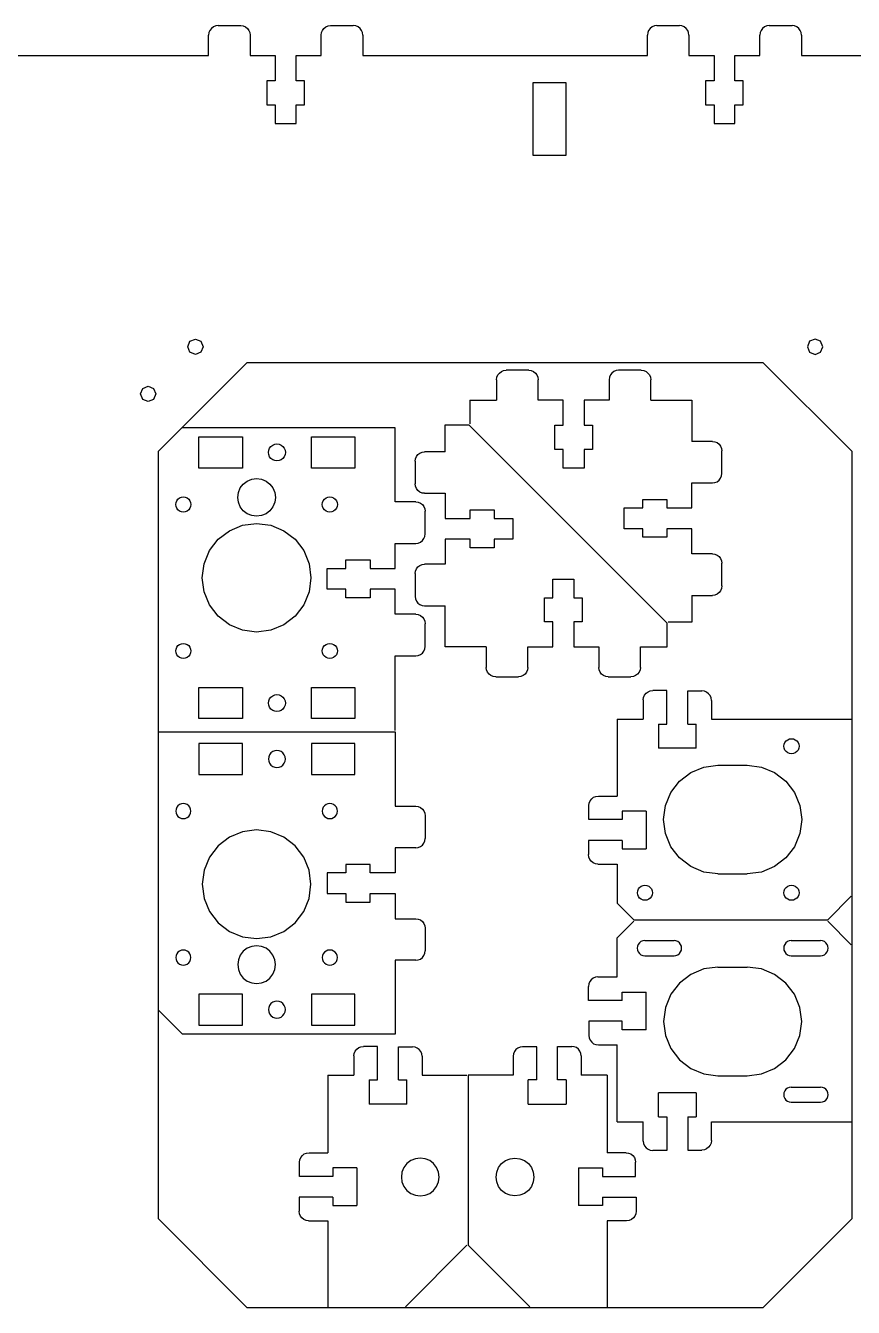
# Model space of a CAD drawing. Extents: x 5 to 605, y 13 to 442.
# Drawn here: x 180.1 to 355.1, y 170.4 to 441.7 of the extents above; entities that cross this region are included whole.
import ezdxf

# ---------------------------------------------------------------- set-up
doc = ezdxf.new("R2010")
doc.units = 0
doc.layers.add('Layer_1', color=7, linetype='CONTINUOUS')

msp = doc.modelspace()

# ---------------------------------------------------------------- linework, layer by layer
at = {"layer": 'Layer_1', "color": 7}
for points in [[(220.774232, 441.695024), (220.256608, 441.626865), (219.774234, 441.42708), (219.360016, 441.109244), (219.042178, 440.695026), (218.842392, 440.212652), (218.774236, 439.695028)], [(218.774236, 435.345024), (218.774236, 439.695028)], [(220.774232, 441.695024), (225.574239, 441.695024)], [(225.574239, 441.695024), (226.091863, 441.626865), (226.574237, 441.42708), (226.988426, 441.109244), (227.306293, 440.695026), (227.506078, 440.212652)], [(227.506078, 440.212652), (227.574235, 439.695028)], [(227.574235, 439.695028), (227.574235, 435.345024)], [(242.574233, 439.695028), (242.642334, 440.212652), (242.842175, 440.695026), (243.159986, 441.109244), (243.574231, 441.42708), (244.056577, 441.626865)], [(242.574233, 435.345024), (242.574233, 439.695028)], [(244.056577, 441.626865), (244.574229, 441.695024)], [(244.574229, 441.695024), (249.374208, 441.695024)], [(251.374233, 439.695028), (251.306076, 440.212652), (251.106263, 440.695026), (250.788424, 441.109244), (250.374206, 441.42708), (249.89186, 441.626865), (249.374208, 441.695024)], [(251.374233, 439.695028), (251.374233, 435.345024)], [(313.574204, 441.695024), (313.056552, 441.626865), (312.574178, 441.42708), (312.159989, 441.109244), (311.84215, 440.695026), (311.642337, 440.212652), (311.57418, 439.695028)], [(311.57418, 435.345024), (311.57418, 439.695028)], [(313.574204, 441.695024), (318.374183, 441.695024)], [(320.374179, 439.695028), (320.306051, 440.212652), (320.106238, 440.695026), (319.788399, 441.109244), (319.374181, 441.42708), (318.891835, 441.626865), (318.374183, 441.695024)], [(320.374179, 439.695028), (320.374179, 435.345024)], [(337.374174, 441.695024), (336.85655, 441.626865), (336.374176, 441.42708), (335.959958, 441.109244), (335.642119, 440.695026), (335.442334, 440.212652), (335.374178, 439.695028)], [(335.374178, 435.345024), (335.374178, 439.695028)], [(337.374174, 441.695024), (342.174181, 441.695024)], [(344.174177, 439.695028), (344.10602, 440.212652), (343.906235, 440.695026), (343.588396, 441.109244), (343.174179, 441.42708), (342.691805, 441.626865), (342.174181, 441.695024)], [(344.174177, 439.695028), (344.174177, 435.345024)], [(143.074221, 435.345024), (218.774236, 435.345024)], [(227.574235, 435.345024), (232.874227, 435.345024)], [(232.874227, 435.345024), (232.874227, 430.045032)], [(237.274241, 435.345024), (242.574233, 435.345024)], [(237.274241, 430.045032), (237.274241, 435.345024)], [(251.374233, 435.345024), (311.57418, 435.345024)], [(320.374179, 435.345024), (325.674172, 435.345024)], [(325.674172, 435.345024), (325.674172, 430.045032)], [(330.074185, 430.045032), (330.074185, 435.345024)], [(330.074185, 435.345024), (335.374178, 435.345024)], [(344.174177, 435.345024), (419.874164, 435.345024)], [(231.074214, 430.045032), (231.074214, 424.94502)], [(232.874227, 430.045032), (231.074214, 430.045032)], [(239.074226, 430.045032), (237.274241, 430.045032)], [(239.074226, 424.94502), (239.074226, 430.045032)], [(294.324193, 429.645036), (294.324193, 414.245047), (287.424199, 414.245047), (287.424199, 429.645036), (294.324193, 429.645036)], [(323.874186, 430.045032), (323.874186, 424.94502)], [(325.674172, 430.045032), (323.874186, 430.045032)], [(331.87417, 430.045032), (330.074185, 430.045032)], [(331.87417, 424.94502), (331.87417, 430.045032)], [(231.074214, 424.94502), (232.874227, 424.94502)], [(232.874227, 424.94502), (232.874227, 420.99504)], [(237.274241, 420.99504), (237.274241, 424.94502)], [(237.274241, 424.94502), (239.074226, 424.94502)], [(323.874186, 424.94502), (325.674172, 424.94502)], [(325.674172, 424.94502), (325.674172, 420.99504)], [(330.074185, 420.99504), (330.074185, 424.94502)], [(330.074185, 424.94502), (331.87417, 424.94502)], [(232.874227, 420.99504), (237.274241, 420.99504)], [(325.674172, 420.99504), (330.074185, 420.99504)], [(214.343304, 373.741021), (214.8193, 374.889016), (215.967296, 375.365012), (217.115291, 374.889016), (217.591287, 373.741021), (217.115291, 372.593025), (215.967296, 372.117029), (214.8193, 372.593025), (214.343304, 373.741021)], [(348.670987, 373.741021), (348.194991, 374.889016), (347.046996, 375.365012), (345.899001, 374.889016), (345.423005, 373.741021), (345.899001, 372.593025), (347.046996, 372.117029), (348.194991, 372.593025), (348.670987, 373.741021)], [(208.07426, 351.558242), (208.07426, 189.23193), (226.86106, 170.445131), (336.087353, 170.445131), (354.874153, 189.23193), (354.874153, 351.558242), (336.087353, 370.345041), (226.86106, 370.345041), (208.07426, 351.558242)], [(279.687873, 366.767626), (279.756004, 367.285264), (279.955816, 367.767623), (280.273656, 368.181838), (280.687873, 368.499676), (281.170218, 368.699478), (281.68787, 368.767627)], [(279.687873, 366.767626), (279.687875, 362.417628)], [(286.487851, 368.767625), (281.68787, 368.767627)], [(286.487851, 368.767625), (287.005503, 368.699476), (287.487849, 368.499674), (287.902064, 368.181838), (288.219903, 367.767623), (288.419716, 367.285264), (288.487846, 366.767626)], [(288.487844, 362.417628), (288.487846, 366.767626)], [(303.556001, 367.285264), (303.487843, 366.767626)], [(303.487843, 366.767626), (303.487845, 362.417628)], [(305.48784, 368.767627), (304.970216, 368.699478), (304.487843, 368.499676), (304.073625, 368.181838), (303.755814, 367.767623), (303.556001, 367.285264)], [(310.287849, 368.767625), (305.48784, 368.767627)], [(310.287849, 368.767625), (310.805501, 368.699476), (311.287846, 368.499674), (311.702061, 368.181838), (312.019901, 367.767623), (312.219685, 367.285264), (312.287844, 366.767626)], [(312.287842, 362.417628), (312.287844, 366.767626)], [(204.343304, 363.741021), (204.8193, 364.889016), (205.967296, 365.365012), (207.115291, 364.889016), (207.591287, 363.741021), (207.115291, 362.593026), (205.967296, 362.11703), (204.8193, 362.593026), (204.343304, 363.741021)], [(273.994888, 362.417628), (273.994888, 357.413629)], [(273.994888, 362.417628), (279.687875, 362.417628)], [(293.787867, 362.417628), (288.487844, 362.417628)], [(293.787865, 357.11763), (293.787867, 362.417628)], [(298.187852, 362.41763), (298.187852, 357.11763)], [(303.487845, 362.417628), (298.187852, 362.41763)], [(312.287842, 362.417628), (320.98785, 362.417628)], [(320.98785, 362.417628), (320.98785, 353.717631)], [(258.215215, 356.555201), (213.21522, 356.555201)], [(258.215215, 340.930216), (258.215215, 356.555201)], [(268.791639, 357.214353), (273.792899, 357.214353)], [(268.791639, 351.517235), (268.791639, 357.214353)], [(315.784573, 315.221254), (273.792985, 357.214439)], [(291.987853, 357.117628), (293.787865, 357.11763)], [(291.987853, 352.017633), (291.987853, 357.117628)], [(298.187852, 357.11763), (299.987866, 357.11763)], [(299.987866, 357.11763), (299.987866, 352.017631)], [(225.91522, 348.075213), (216.715227, 348.075213), (216.715227, 354.675214)], [(216.715227, 354.675214), (225.91522, 354.675214), (225.91522, 348.075213)], [(231.654886, 352.276077), (231.941201, 352.649223)], [(231.941201, 352.649223), (232.314355, 352.935554)], [(232.314355, 352.935554), (232.748892, 353.115547)], [(232.748892, 353.115547), (233.215236, 353.176939)], [(233.215236, 353.176939), (233.681552, 353.115547)], [(233.681552, 353.115547), (234.11609, 352.935554)], [(234.11609, 352.935554), (234.489244, 352.649223)], [(234.489244, 352.649223), (234.775558, 352.276077)], [(240.515225, 354.675214), (249.715218, 354.675214), (249.715218, 348.075213), (240.515225, 348.075213), (240.515225, 354.675214)], [(325.337856, 353.71763), (320.98785, 353.717631)], [(325.337856, 353.71763), (325.855479, 353.649478), (326.337855, 353.449681), (326.752071, 353.131841), (327.06991, 352.717629), (327.269695, 352.235266), (327.337852, 351.717629)], [(232.314355, 349.814871), (231.941201, 350.101202), (231.654886, 350.474348), (231.474885, 350.908894), (231.413502, 351.375215), (231.474885, 351.841534)], [(231.474885, 351.841534), (231.654886, 352.276077)], [(234.775558, 352.276077), (234.95556, 351.841534), (235.016943, 351.375215), (234.95556, 350.908894), (234.775558, 350.474348), (234.489244, 350.101202), (234.11609, 349.814871)], [(262.441638, 349.517234), (262.509796, 350.034872), (262.709581, 350.517231), (263.02742, 350.931447), (263.441636, 351.249286), (263.924011, 351.449086), (264.441635, 351.517235)], [(268.791639, 351.517235), (264.441635, 351.517235)], [(293.787865, 352.017631), (291.987853, 352.017633)], [(293.787867, 348.067629), (293.787865, 352.017631)], [(298.187852, 352.017631), (298.187852, 348.067631)], [(299.987866, 352.017631), (298.187852, 352.017631)], [(327.337853, 346.917633), (327.337852, 351.717629)], [(232.748892, 349.634878), (232.314355, 349.814871)], [(233.681552, 349.634878), (233.215236, 349.573489), (232.748892, 349.634878)], [(234.11609, 349.814871), (233.681552, 349.634878)], [(262.441638, 349.517234), (262.441638, 344.717239)], [(298.187852, 348.067631), (293.787867, 348.067629)], [(225.451134, 343.855215), (226.086811, 344.683642)], [(226.086811, 344.683642), (226.915218, 345.319316)], [(226.915218, 345.319316), (227.879966, 345.718915)], [(227.879966, 345.718915), (228.915214, 345.855214)], [(228.915214, 345.855214), (229.950518, 345.718915)], [(229.950518, 345.718915), (230.915238, 345.319316)], [(230.915238, 345.319316), (231.743645, 344.683642)], [(231.743645, 344.683642), (232.379322, 343.855215)], [(264.441635, 342.717238), (263.924011, 342.785386), (263.441636, 342.985187), (263.02742, 343.303026), (262.709581, 343.717238), (262.509796, 344.199601), (262.441638, 344.717239)], [(320.987851, 344.917633), (325.337856, 344.917633)], [(320.987853, 339.617637), (320.987851, 344.917633)], [(325.337856, 344.917633), (325.855479, 344.985782), (326.337854, 345.185584), (326.752072, 345.50342), (327.069911, 345.917635), (327.269696, 346.399998)], [(327.269696, 346.399998), (327.337853, 346.917633)], [(212.615244, 341.740857), (213.001126, 341.900699)], [(213.001126, 341.900699), (213.415231, 341.955216)], [(213.415231, 341.955216), (213.829336, 341.900699)], [(213.829336, 341.900699), (214.215218, 341.740857)], [(224.915222, 341.855216), (225.051535, 342.890492)], [(225.051535, 340.819935), (224.915222, 341.855216)], [(225.051535, 342.890492), (225.451134, 343.855215)], [(232.379322, 343.855215), (232.778921, 342.890492), (232.915234, 341.855216), (232.778921, 340.819935)], [(243.615238, 341.740857), (244.001121, 341.900699)], [(244.001121, 341.900699), (244.415225, 341.955216)], [(244.415225, 341.955216), (244.82933, 341.900699)], [(244.82933, 341.900699), (245.215212, 341.740857)], [(264.441635, 342.717238), (268.791639, 342.717238)], [(268.791639, 342.717238), (268.791639, 337.417243)], [(211.815228, 340.355214), (211.869754, 340.769324)], [(211.869754, 339.941106), (211.815228, 340.355214)], [(211.869754, 340.769324), (212.029604, 341.155215)], [(212.029604, 339.555215), (211.869754, 339.941106)], [(212.029604, 341.155215), (212.283858, 341.486586)], [(212.283858, 339.223844), (212.029604, 339.555215)], [(212.283858, 341.486586), (212.615244, 341.740857)], [(213.829336, 338.809731), (213.415231, 338.755217), (213.001126, 338.809731), (212.615244, 338.969576), (212.283858, 339.223844)], [(214.215218, 341.740857), (214.546603, 341.486586)], [(214.960708, 339.941106), (214.800886, 339.555215), (214.546603, 339.223844), (214.215218, 338.969576)], [(214.546603, 341.486586), (214.800886, 341.155215)], [(214.800886, 341.155215), (214.960708, 340.769324)], [(214.960708, 340.769324), (215.015233, 340.355214)], [(215.015233, 340.355214), (214.960708, 339.941106)], [(226.086811, 339.026788), (225.451134, 339.855212), (225.051535, 340.819935)], [(232.379322, 339.855212), (231.743645, 339.026788)], [(232.778921, 340.819935), (232.379322, 339.855212)], [(242.815223, 340.355214), (242.869748, 340.769324), (243.029571, 341.155215)], [(242.869748, 339.941106), (242.815223, 340.355214)], [(243.029571, 339.555215), (242.869748, 339.941106)], [(243.029571, 341.155215), (243.283853, 341.486586)], [(243.283853, 339.223844), (243.029571, 339.555215)], [(243.283853, 341.486586), (243.615238, 341.740857)], [(244.001121, 338.809731), (243.615238, 338.969576), (243.283853, 339.223844)], [(245.215212, 341.740857), (245.546598, 341.486586), (245.800852, 341.155215)], [(245.546598, 339.223844), (245.215212, 338.969576)], [(245.800852, 339.555215), (245.546598, 339.223844)], [(245.800852, 341.155215), (245.960702, 340.769324)], [(245.960702, 339.941106), (245.800852, 339.555215)], [(245.960702, 340.769324), (246.015228, 340.355214)], [(246.015228, 340.355214), (245.960702, 339.941106)], [(262.565219, 340.930216), (258.215215, 340.930216)], [(262.565219, 340.930216), (263.082842, 340.862068), (263.565217, 340.662266), (263.979434, 340.34443), (264.297273, 339.930218), (264.497058, 339.447855), (264.565215, 338.930217)], [(274.091633, 337.417245), (274.091633, 339.217243)], [(274.091633, 339.217243), (279.19164, 339.217243)], [(279.19164, 339.217243), (279.19164, 337.417245)], [(306.637868, 339.617635), (310.587851, 339.617636)], [(306.637868, 335.217633), (306.637868, 339.617635)], [(310.587851, 341.417634), (315.687861, 341.417636)], [(310.587851, 339.617636), (310.587851, 341.417634)], [(315.687861, 341.417636), (315.687859, 339.617635)], [(315.687859, 339.617635), (320.987853, 339.617637)], [(214.215218, 338.969576), (213.829336, 338.809731)], [(225.938814, 335.963362), (228.915214, 336.355216)], [(226.915218, 338.391111), (226.086811, 339.026788)], [(227.879966, 337.991512), (226.915218, 338.391111)], [(228.915214, 337.855216), (227.879966, 337.991512)], [(229.950518, 337.991512), (228.915214, 337.855216)], [(228.915214, 336.355216), (231.891642, 335.963362)], [(230.915238, 338.391111), (229.950518, 337.991512)], [(231.743645, 339.026788), (230.915238, 338.391111)], [(244.415225, 338.755217), (244.001121, 338.809731)], [(244.82933, 338.809731), (244.415225, 338.755217)], [(245.215212, 338.969576), (244.82933, 338.809731)], [(264.565215, 334.130221), (264.565215, 338.930217)], [(268.791639, 337.417243), (274.091633, 337.417245)], [(283.141623, 337.417245), (283.141623, 333.017242), (279.19164, 333.017242)], [(279.19164, 337.417245), (283.141623, 337.417245)], [(220.783489, 332.986942), (223.165218, 334.814508)], [(223.165218, 334.814508), (225.938814, 335.963362)], [(231.891642, 335.963362), (234.665238, 334.814508)], [(234.665238, 334.814508), (237.046968, 332.986942)], [(264.497058, 333.612583), (264.565215, 334.130221)], [(310.587851, 335.217634), (306.637868, 335.217633)], [(310.587851, 333.417635), (310.587851, 335.217634)], [(320.987853, 335.217634), (315.687859, 335.217633)], [(315.687859, 335.217633), (315.687859, 333.417634)], [(320.987851, 329.91764), (320.987853, 335.217634)], [(218.95593, 330.605215), (220.783489, 332.986942)], [(237.046968, 332.986942), (238.874526, 330.605215)], [(258.215215, 332.130222), (262.565219, 332.130222)], [(258.215215, 326.830222), (258.215215, 332.130222)], [(262.565219, 332.130222), (263.082842, 332.198368), (263.565217, 332.398167), (263.979434, 332.716008), (264.297273, 333.130223), (264.497058, 333.612583)], [(274.091633, 333.017242), (268.791639, 333.01724)], [(268.791639, 333.01724), (268.791639, 327.717237)], [(274.091631, 331.217242), (274.091633, 333.017242)], [(279.191642, 331.217242), (274.091631, 331.217242)], [(279.19164, 333.017242), (279.191642, 331.217242)], [(315.687859, 333.417634), (310.587851, 333.417635)], [(217.807088, 327.831639), (218.95593, 330.605215)], [(238.874526, 330.605215), (240.023368, 327.831639)], [(247.815213, 326.830222), (247.815213, 328.630221)], [(247.815213, 328.630221), (252.915222, 328.630221)], [(252.915222, 328.630221), (252.915222, 326.830222)], [(325.337855, 329.91764), (320.987851, 329.91764)], [(325.337855, 329.91764), (325.855479, 329.849492), (326.337855, 329.649692), (326.752071, 329.331855), (327.06991, 328.91764), (327.269695, 328.435277), (327.337852, 327.91764)], [(217.415223, 324.855222), (217.807088, 327.831639)], [(240.023368, 327.831639), (240.415233, 324.855222)], [(243.865231, 322.430219), (243.865231, 326.830222), (247.815213, 326.830222)], [(252.915222, 326.830222), (258.215215, 326.830222)], [(262.441638, 325.71724), (262.509796, 326.234894), (262.709581, 326.717238), (263.02742, 327.131457), (263.441638, 327.449294), (263.924011, 327.649109), (264.441635, 327.717237)], [(262.441638, 325.71724), (262.441638, 320.917261)], [(268.791639, 327.717237), (264.441635, 327.717237)], [(327.337851, 323.117638), (327.337852, 327.91764)], [(223.165218, 314.895933), (220.783489, 316.723494), (218.95593, 319.105221), (217.807088, 321.878802), (217.415223, 324.855222)], [(240.415233, 324.855222), (240.023368, 321.878802)], [(291.591611, 324.567243), (295.991623, 324.567241)], [(291.591611, 320.61726), (291.591611, 324.567243)], [(295.991623, 324.567241), (295.991625, 320.61726)], [(327.337851, 323.117638), (327.269695, 322.600014), (327.069911, 322.117641), (326.752071, 321.703423), (326.337855, 321.385585), (325.85548, 321.185799), (325.337856, 321.117643)], [(240.023368, 321.878802), (238.874526, 319.105221)], [(247.815213, 322.430219), (243.865231, 322.430219)], [(247.815213, 320.63022), (247.815213, 322.430219)], [(252.915222, 320.63022), (247.815213, 320.63022)], [(258.215215, 322.430219), (252.915222, 322.430219)], [(252.915222, 322.430219), (252.915222, 320.63022)], [(258.215215, 317.130227), (258.215215, 322.430219)], [(262.441638, 320.917261), (262.509794, 320.399609), (262.709581, 319.917236), (263.027418, 319.503047), (263.441638, 319.185207), (263.924011, 318.985393)], [(289.791625, 320.617259), (291.591639, 320.61726)], [(289.791626, 315.517251), (289.791625, 320.617259)], [(295.991625, 320.61726), (297.791637, 320.617258)], [(297.791637, 320.617258), (297.791638, 315.51725)], [(320.987852, 321.117643), (320.987853, 315.420536)], [(320.987852, 321.117643), (325.337856, 321.117643)], [(238.874526, 319.105221), (237.046968, 316.723494)], [(263.924011, 318.985393), (264.441635, 318.917237)], [(264.441635, 318.917237), (268.791639, 318.917237)], [(268.791639, 310.217256), (268.791639, 318.917237)], [(225.938814, 313.747074), (223.165218, 314.895933)], [(234.665238, 314.895933), (231.891642, 313.747074)], [(237.046968, 316.723494), (234.665238, 314.895933)], [(262.565219, 317.130227), (258.215215, 317.130227)], [(262.565219, 317.130227), (263.082842, 317.062076), (263.565217, 316.862277), (263.979434, 316.544441), (264.297273, 316.130229), (264.497058, 315.647866), (264.565215, 315.130228)], [(264.565215, 310.330232), (264.565215, 315.130228)], [(291.59161, 315.517249), (289.791626, 315.517251)], [(291.59161, 310.217257), (291.59161, 315.517249)], [(297.791638, 315.51725), (295.991624, 315.517249)], [(295.991624, 315.517249), (295.991624, 310.217258)], [(315.784575, 310.217258), (315.784573, 315.221254)], [(320.987853, 315.420536), (315.986564, 315.420536)], [(228.915214, 313.355225), (225.938814, 313.747074)], [(231.891642, 313.747074), (228.915214, 313.355225)], [(211.815228, 309.355225), (211.869754, 309.769335)], [(211.869754, 308.941112), (211.815228, 309.355225)], [(211.869754, 309.769335), (212.029604, 310.155226)], [(212.029604, 310.155226), (212.283858, 310.486592)], [(212.283858, 310.486592), (212.615244, 310.740865)], [(212.615244, 310.740865), (213.001126, 310.900705)], [(213.001126, 310.900705), (213.415231, 310.955222), (213.829336, 310.900705), (214.215218, 310.740865)], [(214.215218, 310.740865), (214.546603, 310.486592)], [(214.546603, 310.486592), (214.800886, 310.155226)], [(214.800886, 310.155226), (214.960708, 309.769335)], [(214.960708, 309.769335), (215.015233, 309.355225)], [(215.015233, 309.355225), (214.960708, 308.941112)], [(242.815223, 309.355225), (242.869748, 309.769335)], [(242.869748, 308.941112), (242.815223, 309.355225)], [(242.869748, 309.769335), (243.029571, 310.155226)], [(243.029571, 310.155226), (243.283853, 310.486592)], [(243.283853, 310.486592), (243.615238, 310.740865)], [(243.615238, 310.740865), (244.001121, 310.900705)], [(244.001121, 310.900705), (244.415225, 310.955222)], [(244.415225, 310.955222), (244.82933, 310.900705)], [(244.82933, 310.900705), (245.215212, 310.740865), (245.546598, 310.486592)], [(245.546598, 310.486592), (245.800852, 310.155226)], [(245.800852, 310.155226), (245.960702, 309.769335)], [(245.960702, 309.769335), (246.015228, 309.355225)], [(246.015228, 309.355225), (245.960702, 308.941112)], [(262.565219, 308.330227), (263.082842, 308.398381), (263.565217, 308.598178), (263.979434, 308.916019), (264.297273, 309.330231), (264.497058, 309.812594)], [(264.497058, 309.812594), (264.565215, 310.330232)], [(277.491647, 310.217256), (268.791639, 310.217256)], [(277.491647, 310.217256), (277.491647, 305.867253)], [(286.291618, 310.217258), (291.591638, 310.217257)], [(286.291618, 305.867254), (286.291618, 310.217258)], [(295.991624, 310.217258), (301.291616, 310.217257)], [(301.291616, 310.217257), (301.291616, 305.867253)], [(310.091616, 305.867254), (310.091616, 310.217258)], [(310.091616, 310.217258), (315.784575, 310.217258)], [(212.029604, 308.555226), (211.869754, 308.941112)], [(212.615244, 307.969584), (212.283858, 308.223855), (212.029604, 308.555226)], [(213.001126, 307.809745), (212.615244, 307.969584)], [(213.415231, 307.755222), (213.001126, 307.809745)], [(213.829336, 307.809745), (213.415231, 307.755222)], [(214.215218, 307.969584), (213.829336, 307.809745)], [(214.546603, 308.223855), (214.215218, 307.969584)], [(214.800886, 308.555226), (214.546603, 308.223855)], [(214.960708, 308.941112), (214.800886, 308.555226)], [(243.029571, 308.555226), (242.869748, 308.941112)], [(243.615238, 307.969584), (243.283853, 308.223855), (243.029571, 308.555226)], [(244.001121, 307.809745), (243.615238, 307.969584)], [(244.415225, 307.755222), (244.001121, 307.809745)], [(245.215212, 307.969584), (244.82933, 307.809745), (244.415225, 307.755222)], [(245.546598, 308.223855), (245.215212, 307.969584)], [(245.800852, 308.555226), (245.546598, 308.223855)], [(245.960702, 308.941112), (245.800852, 308.555226)], [(258.215215, 308.330227), (262.565219, 308.330227)], [(258.215215, 292.555235), (258.215215, 308.330227)], [(279.491643, 303.867257), (278.97399, 303.935413), (278.491645, 304.1352), (278.077427, 304.453038), (277.759589, 304.867256), (277.559775, 305.349601), (277.491647, 305.867253)], [(279.491643, 303.867257), (284.291621, 303.867257)], [(286.291618, 305.867254), (286.22349, 305.349602), (286.023676, 304.867255), (285.705839, 304.453039), (285.29162, 304.135199), (284.809275, 303.935415), (284.291621, 303.867257)], [(303.29164, 303.867257), (302.773988, 303.935413), (302.291615, 304.1352), (301.877397, 304.453038), (301.559587, 304.867256), (301.359772, 305.349601), (301.291616, 305.867253)], [(303.29164, 303.867257), (308.091619, 303.867257)], [(310.091616, 305.867254), (310.023459, 305.349602), (309.823674, 304.867255), (309.505836, 304.453039), (309.091617, 304.135199), (308.609243, 303.935413), (308.091619, 303.867257)], [(225.91522, 295.035232), (216.715227, 295.035232), (216.715227, 301.635225), (225.91522, 301.635225), (225.91522, 295.035232)], [(240.515225, 295.035232), (240.515225, 301.635225)], [(240.515225, 301.635225), (249.715218, 301.635225), (249.715218, 295.035232)], [(231.413502, 298.335226), (231.474885, 298.80155)], [(231.474885, 298.80155), (231.654886, 299.236088)], [(231.654886, 299.236088), (231.941201, 299.609242)], [(231.941201, 299.609242), (232.314355, 299.895565)], [(232.314355, 299.895565), (232.748892, 300.075558)], [(232.748892, 300.075558), (233.215236, 300.136952)], [(233.215236, 300.136952), (233.681552, 300.075558)], [(233.681552, 300.075558), (234.11609, 299.895565)], [(234.11609, 299.895565), (234.489244, 299.609242)], [(234.489244, 299.609242), (234.775558, 299.236088)], [(234.775558, 299.236088), (234.95556, 298.80155)], [(234.95556, 298.80155), (235.016943, 298.335226)], [(310.715251, 298.999602), (310.783407, 299.517226), (310.983193, 299.9996), (311.301031, 300.413818), (311.715249, 300.731657), (312.197623, 300.931442), (312.715247, 300.999598)], [(310.715251, 298.999602), (310.715251, 294.899591)], [(315.715241, 300.999598), (312.715247, 300.999598)], [(315.715241, 293.899593), (315.715241, 300.999598)], [(320.115255, 293.899593), (320.115255, 300.899607), (323.115249, 300.899607)], [(325.115245, 298.899611), (325.047088, 299.417235), (324.847303, 299.899609), (324.529464, 300.313827), (324.115247, 300.631665), (323.632872, 300.83145), (323.115249, 300.899607)], [(325.115245, 298.899611), (325.115245, 294.899591)], [(231.474885, 297.868904), (231.413502, 298.335226)], [(231.654886, 297.434367), (231.474885, 297.868904)], [(231.941201, 297.061212), (231.654886, 297.434367)], [(232.748892, 296.594896), (232.314355, 296.774889), (231.941201, 297.061212)], [(233.215236, 296.533499), (232.748892, 296.594896)], [(233.681552, 296.594896), (233.215236, 296.533499)], [(234.11609, 296.774889), (233.681552, 296.594896)], [(234.489244, 297.061212), (234.11609, 296.774889)], [(234.775558, 297.434367), (234.489244, 297.061212)], [(234.95556, 297.868904), (234.775558, 297.434367)], [(235.016943, 298.335226), (234.95556, 297.868904)], [(249.715218, 295.035232), (240.515225, 295.035232)], [(305.215248, 294.899591), (310.715251, 294.899591)], [(305.215248, 294.899591), (305.215248, 278.659621)], [(313.915256, 293.899593), (313.915256, 288.799611)], [(313.915256, 293.899593), (315.715241, 293.899593)], [(320.115255, 293.899593), (321.91524, 293.899593)], [(321.91524, 288.799611), (321.91524, 293.899593)], [(325.115245, 294.899591), (354.715247, 294.899591)], [(208.21523, 292.273213), (258.215215, 292.273185)], [(258.215215, 292.273185), (258.215215, 276.498202)], [(342.48366, 290.733393), (342.869543, 290.573542), (343.200928, 290.319288), (343.455182, 289.987903), (343.615033, 289.60202), (343.669558, 289.187915), (343.615033, 288.773811), (343.455182, 288.387928), (343.200928, 288.056543), (342.869543, 287.802261), (342.48366, 287.642438), (342.069555, 287.587913), (341.655451, 287.642438), (341.26954, 287.802261), (340.938183, 288.056543), (340.683901, 288.387928), (340.524078, 288.773811), (340.469553, 289.187915), (340.524078, 289.60202), (340.683901, 289.987903), (340.938183, 290.319288), (341.26954, 290.573542), (341.655451, 290.733393), (342.069555, 290.787918), (342.48366, 290.733393)], [(225.91522, 289.793197), (216.715227, 289.793197), (216.715227, 283.19321), (225.91522, 283.19321), (225.91522, 289.793197)], [(234.11609, 284.932865), (234.489244, 285.219193), (234.775558, 285.592342), (234.95556, 286.026885), (235.016943, 286.493206), (234.95556, 286.959525), (234.775558, 287.394068), (234.489244, 287.767217), (234.11609, 288.053545), (233.681552, 288.233538), (233.215236, 288.29493), (232.748892, 288.233538), (232.314355, 288.053545), (231.941201, 287.767217), (231.654886, 287.394068), (231.474885, 286.959525), (231.413502, 286.493206), (231.474885, 286.026885), (231.654886, 285.592342), (231.941201, 285.219193), (232.314355, 284.932865), (232.748892, 284.752872), (233.215236, 284.69148), (233.681552, 284.752872), (234.11609, 284.932865)], [(249.715218, 283.19321), (249.715218, 289.793197), (240.515225, 289.793197), (240.515225, 283.19321), (249.715218, 283.19321)], [(321.91524, 288.799611), (313.915256, 288.799611)], [(323.538836, 284.787738), (326.515236, 285.179603)], [(326.515236, 285.179603), (332.715235, 285.179603)], [(332.715235, 285.179603), (335.691663, 284.787738)], [(318.383511, 281.811338), (320.765241, 283.638896)], [(320.765241, 283.638896), (323.538836, 284.787738)], [(335.691663, 284.787738), (338.465231, 283.638896)], [(338.465231, 283.638896), (340.84696, 281.811338)], [(315.407111, 276.656013), (316.555953, 279.429608)], [(316.555953, 279.429608), (318.383511, 281.811338)], [(340.84696, 281.811338), (342.674519, 279.429608)], [(342.674519, 279.429608), (343.823389, 276.656013)], [(214.960708, 275.887318), (214.800886, 276.273206), (214.546603, 276.604577), (214.215218, 276.858848), (213.829336, 277.01869), (213.415231, 277.073207), (213.001126, 277.01869), (212.615244, 276.858848), (212.283858, 276.604577), (212.029604, 276.273206), (211.869754, 275.887318), (211.815228, 275.473207), (211.869754, 275.059097), (212.029604, 274.673206), (212.283858, 274.341838), (212.615244, 274.087567), (213.001126, 273.927725), (213.415231, 273.873208), (213.829336, 273.927725), (214.215218, 274.087567), (214.546603, 274.341838), (214.800886, 274.673206), (214.960708, 275.059097), (215.015233, 275.473207)], [(245.215212, 274.087567), (245.546598, 274.341838), (245.800852, 274.673206), (245.960702, 275.059097), (246.015228, 275.473207), (245.960702, 275.887318), (245.800852, 276.273206), (245.546598, 276.604577), (245.215212, 276.858848), (244.82933, 277.01869), (244.415225, 277.073207), (244.001121, 277.01869), (243.61521, 276.858848), (243.283853, 276.604577), (243.029571, 276.273206), (242.869748, 275.887318), (242.815223, 275.473207), (242.869748, 275.059097), (243.029571, 274.673206), (243.283853, 274.341838), (243.61521, 274.087567), (244.001121, 273.927725), (244.415225, 273.873208), (244.82933, 273.927725), (245.215212, 274.087567)], [(299.21526, 276.659625), (299.283388, 277.177249), (299.483201, 277.659623), (299.80104, 278.073812), (300.215258, 278.391679), (300.697604, 278.591464)], [(300.697604, 278.591464), (301.215256, 278.659621)], [(301.215256, 278.659621), (305.215248, 278.659621)], [(215.015233, 275.473207), (214.960708, 275.887318)], [(258.215215, 276.498202), (262.565219, 276.498202)], [(262.565219, 276.498202), (263.082842, 276.430051), (263.565217, 276.230252), (263.979434, 275.912413), (264.297273, 275.498201), (264.497058, 275.015838)], [(264.497058, 275.015838), (264.565215, 274.4982)], [(264.565215, 274.4982), (264.565215, 269.698204)], [(299.21526, 273.659603), (299.21526, 276.659625)], [(311.315255, 275.459616), (306.215246, 275.459616)], [(306.215246, 275.459616), (306.215246, 273.659603)], [(311.315255, 275.459616), (311.315255, 267.459604)], [(315.015245, 273.679612), (315.407111, 276.656013)], [(343.823389, 276.656013), (344.215226, 273.679612)], [(228.915214, 248.473216), (231.891642, 248.865068), (234.665238, 250.013924), (237.046939, 251.841488), (238.874526, 254.223215), (240.023368, 256.996793), (240.415233, 259.973213), (240.023368, 262.94963), (238.874526, 265.723211), (237.046939, 268.104938), (234.665238, 269.932502), (231.891642, 271.081356), (228.915214, 271.473207), (225.938814, 271.081356), (223.165218, 269.932502), (220.783489, 268.104938), (218.95593, 265.723211), (217.807088, 262.94963), (217.415223, 259.973213), (217.807088, 256.996793), (218.95593, 254.223215), (220.783489, 251.841488), (223.165218, 250.013924), (225.938814, 248.865068)], [(306.215246, 273.659603), (299.21526, 273.659603)], [(315.407111, 270.703184), (315.015245, 273.679612)], [(344.215226, 273.679612), (343.823389, 270.703184)], [(262.565219, 267.698205), (263.082842, 267.766354), (263.565217, 267.966153), (263.979434, 268.283991), (264.297273, 268.698206), (264.497058, 269.180566), (264.565215, 269.698204)], [(299.11524, 269.259617), (299.11524, 266.259623)], [(306.215246, 269.259617), (299.11524, 269.259617)], [(306.215246, 269.259617), (306.215246, 267.459604)], [(316.555953, 267.929617), (315.407111, 270.703184)], [(343.823389, 270.703184), (342.674519, 267.929617)], [(258.215215, 267.698205), (258.215215, 262.398213)], [(262.565219, 267.698205), (258.215215, 267.698205)], [(301.115236, 264.259627), (300.597612, 264.327756), (300.115238, 264.527569), (299.701049, 264.845408), (299.38321, 265.259625), (299.183397, 265.741971), (299.11524, 266.259623)], [(306.215246, 267.459604), (311.315255, 267.459604)], [(318.383511, 265.547887), (316.555953, 267.929617)], [(342.674519, 267.929617), (340.84696, 265.547887)], [(247.815213, 264.198212), (247.815213, 262.398213)], [(252.915222, 264.198212), (247.815213, 264.198212)], [(252.915222, 262.398213), (252.915222, 264.198212)], [(301.115236, 264.259627), (305.215248, 264.259627)], [(305.215248, 264.259627), (305.215248, 255.959613)], [(320.765241, 263.720329), (318.383511, 265.547887)], [(323.538836, 262.571459), (320.765241, 263.720329)], [(338.465231, 263.720329), (335.691663, 262.571459)], [(340.84696, 265.547887), (338.465231, 263.720329)], [(243.865231, 262.398213), (243.865231, 257.998208)], [(247.815213, 262.398213), (243.865231, 262.398213)], [(258.215215, 262.398213), (252.915222, 262.398213)], [(326.515236, 262.179621), (323.538836, 262.571459)], [(326.515236, 262.179621), (332.715235, 262.179621)], [(335.691663, 262.571459), (332.715235, 262.179621)], [(243.865231, 257.998208), (247.815213, 257.998208)], [(247.815213, 257.998208), (247.815213, 256.198211)], [(252.915222, 257.998208), (258.215215, 257.998208)], [(252.915222, 256.198211), (252.915222, 257.998208)], [(258.215215, 257.998208), (258.215215, 252.69821)], [(312.455187, 257.387934), (312.200933, 257.056549), (311.869548, 256.802295), (311.483666, 256.642444), (311.069561, 256.587919), (310.655456, 256.642444), (310.269546, 256.802295), (309.938189, 257.056549), (309.683906, 257.387934), (309.524084, 257.773816), (309.469559, 258.187921), (309.524084, 258.602026), (309.683906, 258.987936), (309.938189, 259.319293), (310.269546, 259.573576), (310.655456, 259.733398), (311.069561, 259.787923), (311.483666, 259.733398), (311.869548, 259.573576), (312.200933, 259.319293), (312.455187, 258.987936), (312.615038, 258.602026), (312.669563, 258.187921), (312.615038, 257.773816), (312.455187, 257.387934)], [(342.48366, 256.642444), (342.069555, 256.587919), (341.655451, 256.642444), (341.26954, 256.802295), (340.938183, 257.056549), (340.683901, 257.387934), (340.524078, 257.773816), (340.469553, 258.187921), (340.524078, 258.602026), (340.683901, 258.987936), (340.938183, 259.319293), (341.26954, 259.573576), (341.655451, 259.733398), (342.069555, 259.787923), (342.48366, 259.733398), (342.869543, 259.573576), (343.200928, 259.319293), (343.455182, 258.987936), (343.615033, 258.602026), (343.669558, 258.187921), (343.615033, 257.773816), (343.455182, 257.387934), (343.200928, 257.056549), (342.869543, 256.802295), (342.48366, 256.642444)], [(247.815213, 256.198211), (252.915222, 256.198211)], [(305.215248, 255.959613), (308.715255, 252.459606)], [(354.715247, 257.459624), (349.715229, 252.459606)], [(258.215215, 252.69821), (262.565219, 252.69821)], [(262.565219, 252.69821), (263.082842, 252.630062), (263.565217, 252.430263), (263.979434, 252.112424), (264.297273, 251.698212), (264.497058, 251.215849)], [(308.715255, 252.459606), (349.715229, 252.459606)], [(264.497058, 251.215849), (264.565215, 250.698211)], [(264.565215, 250.698211), (264.565215, 245.898215)], [(305.215248, 248.677588), (308.715255, 252.177595)], [(354.715247, 247.177577), (349.715229, 252.177595)], [(225.938814, 248.865068), (228.915214, 248.473216)], [(228.915214, 246.973216), (227.879938, 246.83692)], [(229.95049, 246.83692), (228.915214, 246.973216)], [(305.215248, 240.377574), (305.215248, 248.677588)], [(309.469776, 246.871704), (309.415251, 246.4576)], [(309.629598, 247.257587), (309.469776, 246.871704)], [(309.883881, 247.588972), (309.629598, 247.257587)], [(310.215238, 247.843226), (309.883881, 247.588972)], [(310.601148, 248.003077), (310.215238, 247.843226)], [(311.015253, 248.057574), (310.601148, 248.003077)], [(311.015253, 248.057574), (317.215252, 248.057574)], [(317.629357, 248.003077), (317.215252, 248.057574)], [(318.015239, 247.843226), (317.629357, 248.003077)], [(318.346624, 247.588972), (318.015239, 247.843226)], [(318.600878, 247.257587), (318.346624, 247.588972)], [(318.760729, 246.871704), (318.600878, 247.257587)], [(318.815254, 246.4576), (318.760729, 246.871704)], [(340.469742, 246.871704), (340.415245, 246.4576)], [(340.629593, 247.257587), (340.469742, 246.871704)], [(340.883875, 247.588972), (340.629593, 247.257587)], [(341.215232, 247.843226), (340.883875, 247.588972)], [(341.601115, 248.003077), (341.215232, 247.843226)], [(342.015247, 248.057574), (341.601115, 248.003077)], [(342.015247, 248.057574), (348.215246, 248.057574)], [(348.629351, 248.003077), (348.215246, 248.057574)], [(349.015233, 247.843226), (348.629351, 248.003077)], [(349.600873, 247.257587), (349.346619, 247.588972), (349.015233, 247.843226)], [(349.760723, 246.871704), (349.600873, 247.257587)], [(349.815221, 246.4576), (349.760723, 246.871704)], [(211.869754, 244.059108), (212.029604, 243.673217), (212.283858, 243.341846), (212.615244, 243.087578), (213.001126, 242.927736), (213.415231, 242.873219), (213.829336, 242.927736), (214.215218, 243.087578), (214.546603, 243.341846), (214.800886, 243.673217), (214.960708, 244.059108), (215.015233, 244.473216), (214.960708, 244.887326), (214.800886, 245.273217), (214.546603, 245.604588), (214.215218, 245.858856), (213.829336, 246.018699), (213.415231, 246.073218), (213.001126, 246.018699), (212.615244, 245.858856), (212.283858, 245.604588), (212.029604, 245.273217), (211.869754, 244.887326), (211.815228, 244.473216), (211.869754, 244.059108)], [(225.451134, 244.973218), (225.051507, 244.008492)], [(226.086811, 245.801644), (225.451134, 244.973218)], [(226.915218, 246.437319), (226.086811, 245.801644)], [(227.879938, 246.83692), (226.915218, 246.437319)], [(231.743645, 245.801644), (230.915238, 246.437319), (229.95049, 246.83692)], [(232.379322, 244.973218), (231.743645, 245.801644)], [(232.778921, 244.008492), (232.379322, 244.973218)], [(246.015228, 244.473216), (245.960702, 244.887326), (245.800852, 245.273217), (245.546598, 245.604588), (245.215212, 245.858856), (244.82933, 246.018699), (244.415225, 246.073218), (244.001121, 246.018699), (243.61521, 245.858856), (243.283853, 245.604588), (243.029571, 245.273217), (242.869748, 244.887326), (242.815223, 244.473216), (242.869748, 244.059108), (243.029571, 243.673217), (243.283853, 243.341846), (243.61521, 243.087578), (244.001121, 242.927736), (244.415225, 242.873219), (244.82933, 242.927736), (245.215212, 243.087578), (245.546598, 243.341846), (245.800852, 243.673217), (245.960702, 244.059108)], [(245.960702, 244.059108), (246.015228, 244.473216)], [(262.565219, 243.898216), (263.082842, 243.966364), (263.565217, 244.166164), (263.979434, 244.484002), (264.297273, 244.898217), (264.497058, 245.380577), (264.565215, 245.898215)], [(309.415251, 246.4576), (309.469776, 246.043467)], [(309.469776, 246.043467), (309.629598, 245.657584)], [(309.629598, 245.657584), (309.883881, 245.326227)], [(309.883881, 245.326227), (310.215238, 245.071945)], [(310.215238, 245.071945), (310.601148, 244.912094)], [(310.601148, 244.912094), (311.015253, 244.857597)], [(311.015253, 244.857597), (317.215252, 244.857597)], [(317.215252, 244.857597), (317.629357, 244.912094)], [(317.629357, 244.912094), (318.015239, 245.071945)], [(318.015239, 245.071945), (318.346624, 245.326227)], [(318.346624, 245.326227), (318.600878, 245.657584)], [(318.600878, 245.657584), (318.760729, 246.043467)], [(318.760729, 246.043467), (318.815254, 246.4576)], [(340.415245, 246.4576), (340.469742, 246.043467)], [(340.469742, 246.043467), (340.629593, 245.657584)], [(340.629593, 245.657584), (340.883875, 245.326227)], [(340.883875, 245.326227), (341.215232, 245.071945)], [(341.215232, 245.071945), (341.601115, 244.912094)], [(341.601115, 244.912094), (342.015247, 244.857597)], [(342.015247, 244.857597), (348.215246, 244.857597)], [(348.215246, 244.857597), (348.629351, 244.912094)], [(348.629351, 244.912094), (349.015233, 245.071945)], [(349.015233, 245.071945), (349.346619, 245.326227)], [(349.346619, 245.326227), (349.600873, 245.657584)], [(349.600873, 245.657584), (349.760723, 246.043467)], [(349.760723, 246.043467), (349.815221, 246.4576)], [(225.051507, 244.008492), (224.915222, 242.973219)], [(224.915222, 242.973219), (225.051507, 241.937943)], [(225.051507, 241.937943), (225.451134, 240.973217)], [(232.379322, 240.973217), (232.778921, 241.937943)], [(232.915234, 242.973219), (232.778921, 244.008492)], [(232.778921, 241.937943), (232.915234, 242.973219)], [(262.565219, 243.898216), (258.215215, 243.898216)], [(258.215215, 243.898216), (258.215215, 228.273229)], [(323.538836, 242.065742), (320.765241, 240.916872)], [(326.515236, 242.45758), (323.538836, 242.065742)], [(326.515236, 242.45758), (332.715235, 242.45758)], [(335.691663, 242.065742), (332.715235, 242.45758)], [(338.465231, 240.916872), (335.691663, 242.065742)], [(225.451134, 240.973217), (226.086811, 240.144791)], [(226.086811, 240.144791), (226.915218, 239.509117)], [(226.915218, 239.509117), (227.879938, 239.109515)], [(227.879938, 239.109515), (228.915214, 238.973219)], [(228.915214, 238.973219), (229.95049, 239.109515)], [(229.95049, 239.109515), (230.915238, 239.509117)], [(230.91521, 239.509117), (231.743645, 240.144791)], [(231.743645, 240.144791), (232.379322, 240.973217)], [(301.115236, 240.377574), (300.597612, 240.309445), (300.115238, 240.109632), (299.701049, 239.791793), (299.38321, 239.377576), (299.183397, 238.89523), (299.11524, 238.377578)], [(301.115236, 240.377574), (305.215248, 240.377574)], [(318.383511, 239.089314), (316.555953, 236.707584)], [(320.765241, 240.916872), (318.383511, 239.089314)], [(340.84696, 239.089314), (338.465231, 240.916872)], [(342.674519, 236.707584), (340.84696, 239.089314)], [(225.91522, 230.153221), (225.91522, 236.753222), (216.715227, 236.753222), (216.715227, 230.153221), (225.91522, 230.153221)], [(240.515225, 236.753222), (240.515225, 230.153221), (249.715218, 230.153221), (249.715218, 236.753222), (240.515225, 236.753222)], [(299.11524, 235.377584), (299.11524, 238.377578)], [(306.215246, 237.177597), (311.315255, 237.177597)], [(306.215246, 235.377584), (306.215246, 237.177597)], [(311.315255, 229.177585), (311.315255, 237.177597)], [(316.555953, 236.707584), (315.407111, 233.934017)], [(343.823389, 233.934017), (342.674519, 236.707584)], [(234.11609, 235.013559), (233.681552, 235.193555), (233.215236, 235.254947), (232.748892, 235.193555), (232.314355, 235.013559), (231.941201, 234.727234), (231.654886, 234.354085), (231.474885, 233.919542), (231.413502, 233.45322), (231.474885, 232.986899), (231.654886, 232.552359), (231.941201, 232.17921), (232.314355, 231.892881), (232.748892, 231.712889), (233.215236, 231.651497), (233.681552, 231.712889), (234.11609, 231.892881), (234.489244, 232.17921), (234.775558, 232.552359), (234.95556, 232.986899), (235.016943, 233.45322), (234.95556, 233.919542), (234.775558, 234.354085), (234.489244, 234.727234), (234.11609, 235.013559)], [(306.215246, 235.377584), (299.11524, 235.377584)], [(315.407111, 233.934017), (315.015245, 230.957588)], [(344.215226, 230.957588), (343.823389, 233.934017)], [(213.21522, 228.273229), (208.21523, 233.273227)], [(299.21526, 230.977598), (299.21526, 227.977576)], [(306.215246, 230.977598), (299.21526, 230.977598)], [(306.215246, 229.177585), (306.215246, 230.977598)], [(315.015245, 230.957588), (315.407111, 227.981188)], [(343.823389, 227.981188), (344.215226, 230.957588)], [(258.215215, 228.273229), (213.215248, 228.273229)], [(299.21526, 227.977576), (299.283388, 227.459952), (299.483201, 226.977578), (299.80104, 226.563388), (300.215258, 226.245522), (300.697604, 226.045736)], [(311.315255, 229.177585), (306.215246, 229.177585)], [(315.407111, 227.981188), (316.555953, 225.207593)], [(342.674519, 225.207593), (343.823389, 227.981188)], [(250.096802, 225.087442), (250.511019, 225.405281)], [(250.511019, 225.405281), (250.993365, 225.605066)], [(250.993365, 225.605066), (251.511017, 225.673223)], [(254.511011, 225.673223), (251.511017, 225.673223)], [(254.511011, 218.573217), (254.511011, 225.673223)], [(258.911025, 218.573217), (258.911025, 225.573203)], [(258.911025, 225.573203), (261.911019, 225.573203)], [(263.911015, 223.573207), (263.842858, 224.090859), (263.643073, 224.573205), (263.325235, 224.987423), (262.911017, 225.305262), (262.428643, 225.505075), (261.911019, 225.573203)], [(285.193001, 225.573229), (284.675349, 225.505072), (284.193005, 225.305287), (283.778785, 224.987448), (283.460946, 224.573231), (283.261133, 224.090857)], [(288.192995, 225.573229), (285.193001, 225.573229)], [(288.192995, 218.573215), (288.192995, 225.573229)], [(292.59298, 218.573215), (292.59298, 225.67322)], [(292.59298, 225.67322), (295.592974, 225.67322)], [(297.592998, 223.673224), (297.524842, 224.190876), (297.325028, 224.673222), (297.00719, 225.08744), (296.592972, 225.405278), (296.110626, 225.605063), (295.592974, 225.67322)], [(300.697604, 226.045736), (301.215256, 225.97758)], [(301.215256, 225.97758), (305.215248, 225.97758)], [(305.215248, 209.73761), (305.215248, 225.97758)], [(316.555953, 225.207593), (318.383511, 222.825863)], [(340.84696, 222.825863), (342.674519, 225.207593)], [(249.511021, 223.673227), (249.579178, 224.190851)], [(249.511021, 223.673227), (249.511021, 219.573215)], [(249.579178, 224.190851), (249.778963, 224.673225)], [(249.778963, 224.673225), (250.096802, 225.087442)], [(263.911015, 223.573207), (263.911015, 219.573215)], [(283.261133, 224.090857), (283.193007, 223.573233)], [(283.193007, 223.573233), (283.193007, 219.573241)], [(297.592998, 223.673224), (297.592998, 219.573241)], [(318.383511, 222.825863), (320.765241, 220.998305)], [(338.465231, 220.998305), (340.84696, 222.825863)], [(320.765241, 220.998305), (323.538836, 219.849463)], [(323.538836, 219.849463), (326.515236, 219.457597)], [(332.715235, 219.457597), (335.691663, 219.849463)], [(335.691663, 219.849463), (338.465231, 220.998305)], [(244.011018, 219.573215), (244.011018, 203.173226)], [(244.011018, 219.573215), (249.511021, 219.573215)], [(252.710998, 218.573217), (254.511011, 218.573217)], [(252.710998, 218.573217), (252.710998, 213.473208)], [(258.911025, 218.573217), (260.71101, 218.573217)], [(260.71101, 213.473208), (260.71101, 218.573217)], [(263.911015, 219.573215), (273.41101, 219.573215)], [(283.193007, 219.573241), (273.693009, 219.573241)], [(273.693009, 219.573241), (273.693009, 183.573256)], [(286.392981, 213.473233), (286.392981, 218.573215)], [(288.192995, 218.573215), (286.392981, 218.573215)], [(294.392993, 218.573215), (292.59298, 218.573215)], [(294.392993, 218.573215), (294.392993, 213.473233)], [(303.093001, 219.573241), (297.592998, 219.573241)], [(303.093001, 219.573241), (303.093001, 203.173251)], [(326.515236, 219.457597), (332.715235, 219.457597)], [(341.601115, 217.003082), (341.215232, 216.843232)], [(342.015247, 217.057608), (341.601115, 217.003082)], [(342.015247, 217.057608), (348.215246, 217.057608)], [(348.629351, 217.003082), (348.215246, 217.057608)], [(349.015233, 216.843232), (348.629351, 217.003082)], [(313.915256, 210.737608), (313.915256, 215.837589)], [(321.91524, 215.837589), (313.915256, 215.837589)], [(321.91524, 215.837589), (321.91524, 210.737608)], [(340.469742, 215.87171), (340.415245, 215.457605)], [(340.415245, 215.457605), (340.469742, 215.043501)], [(340.629593, 216.257592), (340.469742, 215.87171)], [(340.469742, 215.043501), (340.629593, 214.65759)], [(340.883875, 216.588978), (340.629593, 216.257592)], [(340.629593, 214.65759), (340.883875, 214.326233)], [(341.215232, 216.843232), (340.883875, 216.588978)], [(340.883875, 214.326233), (341.215232, 214.071951)], [(349.346619, 216.588978), (349.015233, 216.843232)], [(349.015233, 214.071951), (349.346619, 214.326233)], [(349.600873, 216.257592), (349.346619, 216.588978)], [(349.346619, 214.326233), (349.600873, 214.65759)], [(349.760723, 215.87171), (349.600873, 216.257592)], [(349.600873, 214.65759), (349.760723, 215.043501)], [(349.815221, 215.457605), (349.760723, 215.87171)], [(349.760723, 215.043501), (349.815221, 215.457605)], [(260.71101, 213.473208), (252.710998, 213.473208)], [(286.392981, 213.473233), (294.392993, 213.473233)], [(341.215232, 214.071951), (341.601115, 213.912128)], [(341.601115, 213.912128), (342.015247, 213.857603)], [(342.015247, 213.857603), (348.215246, 213.857603)], [(348.215246, 213.857603), (348.629351, 213.912128)], [(348.629351, 213.912128), (349.015233, 214.071951)], [(305.215248, 209.73761), (310.715251, 209.73761)], [(310.715251, 205.637598), (310.715251, 209.73761)], [(313.915256, 210.737608), (315.715241, 210.737608)], [(315.715241, 210.737608), (315.715241, 203.637602)], [(320.115255, 210.737608), (320.115255, 203.737594), (323.115249, 203.737594)], [(320.115255, 210.737608), (321.91524, 210.737608)], [(325.115245, 209.73761), (354.715247, 209.73761)], [(325.115245, 205.73759), (325.115245, 209.73761)], [(310.715251, 205.637598), (310.783407, 205.119975), (310.983193, 204.6376), (311.301031, 204.223383), (311.715249, 203.905544), (312.197623, 203.705759), (312.715247, 203.637602)], [(315.715241, 203.637602), (312.715247, 203.637602)], [(325.115245, 205.73759), (325.047088, 205.219966), (324.847303, 204.737592), (324.529464, 204.323374), (324.115247, 204.005536), (323.632872, 203.80575), (323.115249, 203.737594)], [(238.01103, 201.17323), (238.079159, 201.690882), (238.278972, 202.173228), (238.596811, 202.587445), (239.011028, 202.905284), (239.493374, 203.105069)], [(238.01103, 198.173236), (238.01103, 201.17323)], [(239.493374, 203.105069), (240.011026, 203.173226)], [(240.011026, 203.173226), (244.011018, 203.173226)], [(263.53374, 194.033205), (264.569016, 194.16949), (265.533736, 194.569117), (266.362172, 195.204766), (266.997849, 196.033201), (267.397447, 196.997921), (267.533732, 198.033197), (267.397447, 199.068473), (266.997849, 200.033193), (266.362172, 200.861628), (265.533736, 201.497305), (264.569016, 201.896904), (263.53374, 202.033217), (262.498465, 201.896904), (261.533744, 201.497305), (260.705309, 200.861628), (260.069632, 200.033193), (259.670034, 199.068473), (259.533748, 198.033197), (259.670034, 196.997921), (260.069632, 196.033201), (260.705309, 195.204766), (261.533744, 194.569117), (262.498465, 194.16949), (263.53374, 194.033205)], [(287.570271, 198.033222), (287.433958, 196.997947), (287.034359, 196.033226), (286.398682, 195.204791), (285.570275, 194.569114), (284.605555, 194.169515), (283.570279, 194.03323), (282.535003, 194.169515), (281.570255, 194.569114), (280.741848, 195.204791), (280.106171, 196.033226), (279.706572, 196.997947), (279.570259, 198.033222), (279.706572, 199.068498), (280.106171, 200.033218), (280.741848, 200.861653), (281.570255, 201.497331), (282.535003, 201.896929), (283.570279, 202.033214), (284.605555, 201.896929), (285.570275, 201.497331), (286.398682, 200.861653), (287.034359, 200.033218), (287.433958, 199.068498), (287.570271, 198.033222)], [(307.092993, 203.173251), (303.093001, 203.173251)], [(307.092993, 203.173251), (307.610617, 203.105094), (308.092991, 202.905281), (308.507209, 202.587442), (308.825048, 202.173253), (309.024833, 201.690879), (309.092989, 201.173255)], [(309.092989, 198.173233), (309.092989, 201.173255)], [(245.011016, 198.173236), (238.01103, 198.173236)], [(250.111026, 199.973221), (245.011016, 199.973221)], [(245.011016, 199.973221), (245.011016, 198.173236)], [(250.111026, 199.973221), (250.111026, 191.973237)], [(296.992994, 199.973246), (302.092975, 199.973246)], [(296.992994, 199.973246), (296.992994, 191.973234)], [(302.092975, 199.973246), (302.092975, 198.173233)], [(302.092975, 198.173233), (309.092989, 198.173233)], [(245.011016, 193.773222), (237.911011, 193.773222)], [(237.911011, 193.773222), (237.911011, 190.773228)], [(245.011016, 193.773222), (245.011016, 191.973237)], [(302.092975, 193.773247), (309.192981, 193.773247)], [(302.092975, 193.773247), (302.092975, 191.973234)], [(309.192981, 193.773247), (309.192981, 190.773253)], [(239.911007, 188.773232), (239.393383, 188.841388), (238.911009, 189.041174), (238.496791, 189.359012), (238.178952, 189.77323), (237.979167, 190.255604), (237.911011, 190.773228)], [(245.011016, 191.973237), (250.111026, 191.973237)], [(302.092975, 191.973234), (296.992994, 191.973234)], [(309.192981, 190.773253), (309.124824, 190.255601), (308.925039, 189.773255), (308.6072, 189.359038), (308.192983, 189.041199), (307.710637, 188.841386)], [(239.911007, 188.773232), (244.011018, 188.773232)], [(244.011018, 188.773232), (244.011018, 170.573229)], [(303.093001, 188.773257), (303.093001, 170.573254)], [(307.192985, 188.773257), (303.093001, 188.773257)], [(307.710637, 188.841386), (307.192985, 188.773257)], [(260.411008, 170.573229), (273.41101, 183.573231)], [(286.692983, 170.573254), (273.693009, 183.573256)]]:
    msp.add_lwpolyline(points, dxfattribs=at)

doc.saveas('drawing.dxf')
